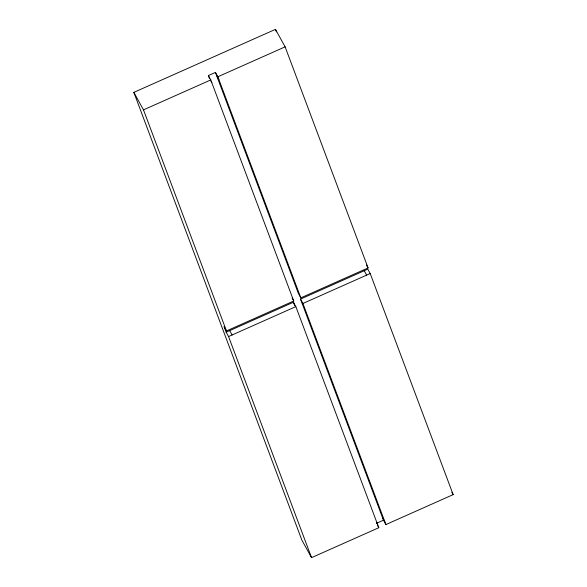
<?xml version="1.0" encoding="UTF-8"?>
<svg xmlns="http://www.w3.org/2000/svg" width="587" height="587" viewBox="0 0 587 587"><rect width="100%" height="100%" fill="white"/><g stroke="black" fill="none" stroke-linecap="round" stroke-linejoin="round"><path stroke-width="0.88" d="M208.356 75.554L210.77 79.927L293.735 301.021L226.465 330.958L224.051 326.585L226.156 332.183L293.427 302.246L295.841 306.619L378.806 527.713L311.536 557.65L301.879 540.157L133.843 92.372L275.464 29.35L285.121 46.843L368.086 267.936L300.815 297.873L298.401 293.5L215.436 72.406L208.356 75.554L209.405 78.35M133.843 92.372L143.499 109.864L210.77 79.927M215.436 72.406L217.85 76.772L285.121 46.843M300.507 299.099L367.778 269.162L370.192 273.535L453.157 494.628L385.886 524.565L383.472 520.192L300.507 299.099L302.921 303.472L385.886 524.565M226.156 332.183L228.57 336.556L295.841 306.619M302.921 303.472L370.192 273.535M376.392 523.34L383.472 520.192M366.479 265.023L368.086 267.936M364.233 270.739L366.648 275.112M451.843 492.244L453.157 494.628M216.486 75.202L218.9 79.575M211.012 81.27L211.819 82.723M292.128 298.108L293.735 301.021M382.423 517.389L384.837 521.762M376.553 522.731L377.757 524.917M377.602 525.526L378.806 527.713M229.693 330.606L232.107 334.979M275.464 29.35L276.426 31.925M217.85 76.772L300.815 297.873M293.427 302.246L294.711 305.673M143.499 109.864L226.465 330.958M228.57 336.556L311.536 557.65"/></g></svg>
